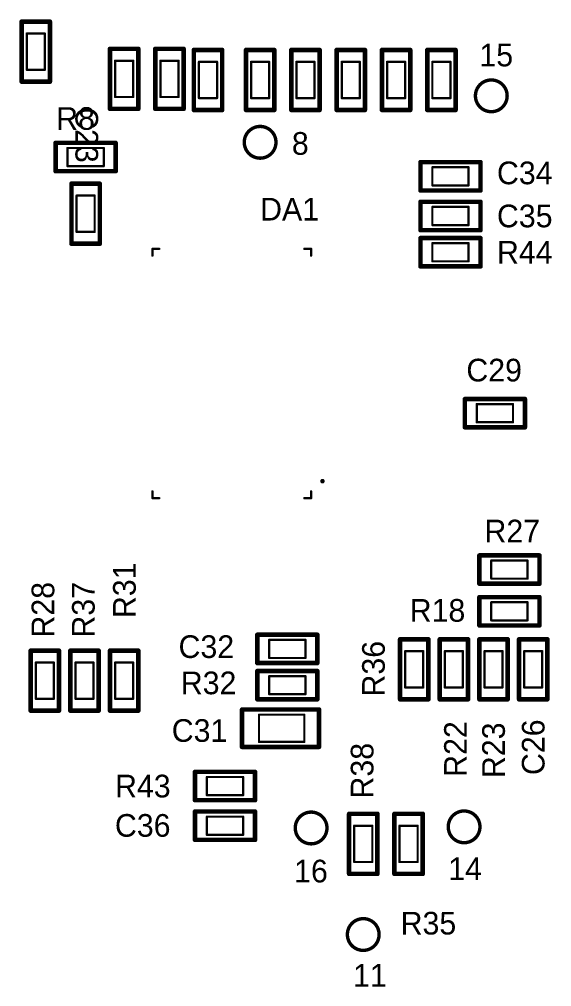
# Model space of a CAD drawing. Header units: millimetres. Extents: x 401 to 806, y 209 to 418.
# Drawn here: x 427.72 to 451.21, y 278.65 to 321.32 of the extents above; entities that cross this region are included whole.
import ezdxf

# ---------------------------------------------------------------- set-up
doc = ezdxf.new("R2010")
doc.units = ezdxf.units.MM
doc.layers.add('Mechanical1', color=6, linetype='Continuous')
doc.layers.add('TopOverlay', color=28, linetype='Continuous')

msp = doc.modelspace()

# ---------------------------------------------------------------- linework, layer by layer
at = {"layer": 'Mechanical1', "const_width": 0.1}
for points in [[(428.05, 320.698), (428.85, 320.698)], [(428.05, 319.098), (428.05, 320.698)], [(428.85, 319.098), (428.85, 320.698)], [(431.95, 317.898), (431.95, 319.498)], [(431.95, 319.498), (432.75, 319.498)], [(432.75, 317.898), (432.75, 319.498)], [(433.95, 319.498), (434.75, 319.498)], [(433.95, 317.898), (433.95, 319.498)], [(434.75, 317.898), (434.75, 319.498)], [(435.65, 319.448), (436.45, 319.448)], [(435.65, 317.848), (435.65, 319.448)], [(436.45, 317.848), (436.45, 319.448)], [(437.95, 317.848), (437.95, 319.448)], [(437.95, 319.448), (438.75, 319.448)], [(438.75, 317.848), (438.75, 319.448)], [(439.95, 319.448), (440.75, 319.448)], [(439.95, 317.848), (439.95, 319.448)], [(440.75, 317.848), (440.75, 319.448)], [(441.95, 319.448), (442.75, 319.448)], [(441.95, 317.848), (441.95, 319.448)], [(442.75, 317.848), (442.75, 319.448)], [(443.95, 319.448), (444.75, 319.448)], [(443.95, 317.848), (443.95, 319.448)], [(444.75, 317.848), (444.75, 319.448)], [(445.95, 319.448), (446.75, 319.448)], [(445.95, 317.848), (445.95, 319.448)], [(446.75, 317.848), (446.75, 319.448)], [(428.05, 319.098), (428.85, 319.098)], [(431.95, 317.898), (432.75, 317.898)], [(433.95, 317.898), (434.75, 317.898)], [(435.65, 317.848), (436.45, 317.848)], [(437.95, 317.848), (438.75, 317.848)], [(439.95, 317.848), (440.75, 317.848)], [(441.95, 317.848), (442.75, 317.848)], [(443.95, 317.848), (444.75, 317.848)], [(445.95, 317.848), (446.75, 317.848)], [(429.85, 314.847), (429.85, 315.648)], [(429.85, 315.648), (431.45, 315.648)], [(431.45, 314.847), (431.45, 315.648)], [(429.85, 314.847), (431.45, 314.847)], [(445.95, 314.798), (447.55, 314.798)], [(445.95, 313.997), (445.95, 314.798)], [(447.55, 313.997), (447.55, 314.798)], [(445.95, 313.997), (447.55, 313.997)], [(430.25, 311.948), (430.25, 313.548)], [(430.25, 313.548), (431.05, 313.548)], [(431.05, 311.948), (431.05, 313.548)], [(445.95, 313.048), (447.55, 313.048)], [(445.95, 312.247), (445.95, 313.048)], [(447.55, 312.247), (447.55, 313.048)], [(430.25, 311.948), (431.05, 311.948)], [(445.95, 312.247), (447.55, 312.247)], [(445.95, 310.647), (445.95, 311.448)], [(445.95, 311.448), (447.55, 311.448)], [(447.55, 310.647), (447.55, 311.448)], [(445.95, 310.647), (447.55, 310.647)], [(447.909, 304.348), (449.509, 304.348)], [(447.909, 303.547), (447.909, 304.348)], [(449.509, 303.547), (449.509, 304.348)], [(447.909, 303.547), (449.509, 303.547)], [(448.55, 296.647), (448.55, 297.448)], [(448.55, 297.448), (450.15, 297.448)], [(450.15, 296.647), (450.15, 297.448)], [(448.55, 296.647), (450.15, 296.647)], [(448.55, 294.807), (448.55, 295.607)], [(448.55, 295.607), (450.15, 295.607)], [(450.15, 294.807), (450.15, 295.607)], [(448.55, 294.807), (450.15, 294.807)], [(438.75, 293.948), (440.35, 293.948)], [(438.75, 293.147), (438.75, 293.948)], [(440.35, 293.147), (440.35, 293.948)], [(438.75, 293.147), (440.35, 293.147)], [(444.75, 293.448), (445.55, 293.448)], [(444.75, 291.848), (444.75, 293.448)], [(445.55, 291.848), (445.55, 293.448)], [(446.5, 293.448), (447.3, 293.448)], [(446.5, 291.848), (446.5, 293.448)], [(447.3, 291.848), (447.3, 293.448)], [(448.25, 293.448), (449.05, 293.448)], [(448.25, 291.848), (448.25, 293.448)], [(449.05, 291.848), (449.05, 293.448)], [(450, 291.848), (450, 293.448)], [(450, 293.448), (450.8, 293.448)], [(450.8, 291.848), (450.8, 293.448)], [(428.45, 292.948), (429.25, 292.948)], [(428.45, 291.348), (428.45, 292.948)], [(429.25, 291.348), (429.25, 292.948)], [(430.2, 292.948), (431, 292.948)], [(430.2, 291.348), (430.2, 292.948)], [(431, 291.348), (431, 292.948)], [(431.95, 292.948), (432.75, 292.948)], [(431.95, 291.348), (431.95, 292.948)], [(432.75, 291.348), (432.75, 292.948)], [(438.75, 291.547), (438.75, 292.348)], [(438.75, 292.348), (440.35, 292.348)], [(440.35, 291.547), (440.35, 292.348)], [(444.75, 291.848), (445.55, 291.848)], [(446.5, 291.848), (447.3, 291.848)], [(448.25, 291.848), (449.05, 291.848)], [(450, 291.848), (450.8, 291.848)], [(438.75, 291.547), (440.35, 291.547)], [(428.45, 291.348), (429.25, 291.348)], [(430.2, 291.348), (431, 291.348)], [(431.95, 291.348), (432.75, 291.348)], [(438.301, 289.448), (438.301, 290.648)], [(438.301, 290.648), (440.3, 290.648)], [(440.3, 289.448), (440.3, 290.648)], [(438.301, 289.448), (440.3, 289.448)], [(436, 287.097), (436, 287.898)], [(436, 287.898), (437.6, 287.898)], [(437.6, 287.097), (437.6, 287.898)], [(436, 287.097), (437.6, 287.097)], [(436, 286.148), (437.6, 286.148)], [(436, 285.348), (436, 286.148)], [(437.6, 285.348), (437.6, 286.148)], [(442.5, 285.748), (443.3, 285.748)], [(442.5, 284.148), (442.5, 285.748)], [(443.3, 284.148), (443.3, 285.748)], [(444.5, 285.748), (445.3, 285.748)], [(444.5, 284.148), (444.5, 285.748)], [(445.3, 284.148), (445.3, 285.748)], [(436, 285.348), (437.6, 285.348)], [(442.5, 284.148), (443.3, 284.148)], [(444.5, 284.148), (445.3, 284.148)]]:
    msp.add_lwpolyline(points, dxfattribs=at)
at = {"layer": 'Mechanical1', "const_width": 0.05}
for points in [[(428.025, 320.698, 1), (428.075, 320.698, 1)], [(428.025, 320.698, 1), (428.075, 320.698, 1)], [(428.825, 320.698, 1), (428.875, 320.698, 1)], [(428.825, 320.698, 1), (428.875, 320.698, 1)], [(431.925, 319.498, 1), (431.975, 319.498, 1)], [(431.925, 319.498, 1), (431.975, 319.498, 1)], [(432.725, 319.498, 1), (432.775, 319.498, 1)], [(432.725, 319.498, 1), (432.775, 319.498, 1)], [(433.925, 319.498, 1), (433.975, 319.498, 1)], [(433.925, 319.498, 1), (433.975, 319.498, 1)], [(434.725, 319.498, 1), (434.775, 319.498, 1)], [(434.725, 319.498, 1), (434.775, 319.498, 1)], [(435.625, 319.448, 1), (435.675, 319.448, 1)], [(435.625, 319.448, 1), (435.675, 319.448, 1)], [(436.425, 319.448, 1), (436.475, 319.448, 1)], [(436.425, 319.448, 1), (436.475, 319.448, 1)], [(437.925, 319.448, 1), (437.975, 319.448, 1)], [(437.925, 319.448, 1), (437.975, 319.448, 1)], [(438.725, 319.448, 1), (438.775, 319.448, 1)], [(438.725, 319.448, 1), (438.775, 319.448, 1)], [(439.925, 319.448, 1), (439.975, 319.448, 1)], [(439.925, 319.448, 1), (439.975, 319.448, 1)], [(440.725, 319.448, 1), (440.775, 319.448, 1)], [(440.725, 319.448, 1), (440.775, 319.448, 1)], [(441.925, 319.448, 1), (441.975, 319.448, 1)], [(441.925, 319.448, 1), (441.975, 319.448, 1)], [(442.725, 319.448, 1), (442.775, 319.448, 1)], [(442.725, 319.448, 1), (442.775, 319.448, 1)], [(443.925, 319.448, 1), (443.975, 319.448, 1)], [(443.925, 319.448, 1), (443.975, 319.448, 1)], [(444.725, 319.448, 1), (444.775, 319.448, 1)], [(444.725, 319.448, 1), (444.775, 319.448, 1)], [(445.925, 319.448, 1), (445.975, 319.448, 1)], [(445.925, 319.448, 1), (445.975, 319.448, 1)], [(446.725, 319.448, 1), (446.775, 319.448, 1)], [(446.725, 319.448, 1), (446.775, 319.448, 1)], [(428.025, 319.098, 1), (428.075, 319.098, 1)], [(428.025, 319.098, 1), (428.075, 319.098, 1)], [(428.825, 319.098, 1), (428.875, 319.098, 1)], [(428.825, 319.098, 1), (428.875, 319.098, 1)], [(431.925, 317.898, 1), (431.975, 317.898, 1)], [(431.925, 317.898, 1), (431.975, 317.898, 1)], [(432.725, 317.898, 1), (432.775, 317.898, 1)], [(432.725, 317.898, 1), (432.775, 317.898, 1)], [(433.925, 317.898, 1), (433.975, 317.898, 1)], [(433.925, 317.898, 1), (433.975, 317.898, 1)], [(434.725, 317.898, 1), (434.775, 317.898, 1)], [(434.725, 317.898, 1), (434.775, 317.898, 1)], [(435.625, 317.848, 1), (435.675, 317.848, 1)], [(435.625, 317.848, 1), (435.675, 317.848, 1)], [(436.425, 317.848, 1), (436.475, 317.848, 1)], [(436.425, 317.848, 1), (436.475, 317.848, 1)], [(437.925, 317.848, 1), (437.975, 317.848, 1)], [(437.925, 317.848, 1), (437.975, 317.848, 1)], [(438.725, 317.848, 1), (438.775, 317.848, 1)], [(438.725, 317.848, 1), (438.775, 317.848, 1)], [(439.925, 317.848, 1), (439.975, 317.848, 1)], [(439.925, 317.848, 1), (439.975, 317.848, 1)], [(440.725, 317.848, 1), (440.775, 317.848, 1)], [(440.725, 317.848, 1), (440.775, 317.848, 1)], [(441.925, 317.848, 1), (441.975, 317.848, 1)], [(441.925, 317.848, 1), (441.975, 317.848, 1)], [(442.725, 317.848, 1), (442.775, 317.848, 1)], [(442.725, 317.848, 1), (442.775, 317.848, 1)], [(443.925, 317.848, 1), (443.975, 317.848, 1)], [(443.925, 317.848, 1), (443.975, 317.848, 1)], [(444.725, 317.848, 1), (444.775, 317.848, 1)], [(444.725, 317.848, 1), (444.775, 317.848, 1)], [(445.925, 317.848, 1), (445.975, 317.848, 1)], [(445.925, 317.848, 1), (445.975, 317.848, 1)], [(446.725, 317.848, 1), (446.775, 317.848, 1)], [(446.725, 317.848, 1), (446.775, 317.848, 1)], [(429.825, 315.648, 1), (429.875, 315.648, 1)], [(429.825, 315.648, 1), (429.875, 315.648, 1)], [(431.425, 315.648, 1), (431.475, 315.648, 1)], [(431.425, 315.648, 1), (431.475, 315.648, 1)], [(429.825, 314.847, 1), (429.875, 314.847, 1)], [(429.825, 314.847, 1), (429.875, 314.847, 1)], [(431.425, 314.847, 1), (431.475, 314.847, 1)], [(431.425, 314.847, 1), (431.475, 314.847, 1)], [(445.925, 314.798, 1), (445.975, 314.798, 1)], [(445.925, 314.798, 1), (445.975, 314.798, 1)], [(447.525, 314.798, 1), (447.575, 314.798, 1)], [(447.525, 314.798, 1), (447.575, 314.798, 1)], [(445.925, 313.997, 1), (445.975, 313.997, 1)], [(445.925, 313.997, 1), (445.975, 313.997, 1)], [(447.525, 313.997, 1), (447.575, 313.997, 1)], [(447.525, 313.997, 1), (447.575, 313.997, 1)], [(430.225, 313.548, 1), (430.275, 313.548, 1)], [(430.225, 313.548, 1), (430.275, 313.548, 1)], [(431.025, 313.548, 1), (431.075, 313.548, 1)], [(431.025, 313.548, 1), (431.075, 313.548, 1)], [(445.925, 313.048, 1), (445.975, 313.048, 1)], [(445.925, 313.048, 1), (445.975, 313.048, 1)], [(447.525, 313.048, 1), (447.575, 313.048, 1)], [(447.525, 313.048, 1), (447.575, 313.048, 1)], [(430.225, 311.948, 1), (430.275, 311.948, 1)], [(430.225, 311.948, 1), (430.275, 311.948, 1)], [(431.025, 311.948, 1), (431.075, 311.948, 1)], [(431.025, 311.948, 1), (431.075, 311.948, 1)], [(445.925, 312.247, 1), (445.975, 312.247, 1)], [(445.925, 312.247, 1), (445.975, 312.247, 1)], [(447.525, 312.247, 1), (447.575, 312.247, 1)], [(447.525, 312.247, 1), (447.575, 312.247, 1)], [(445.925, 311.448, 1), (445.975, 311.448, 1)], [(445.925, 311.448, 1), (445.975, 311.448, 1)], [(447.525, 311.448, 1), (447.575, 311.448, 1)], [(447.525, 311.448, 1), (447.575, 311.448, 1)], [(445.925, 310.647, 1), (445.975, 310.647, 1)], [(445.925, 310.647, 1), (445.975, 310.647, 1)], [(447.525, 310.647, 1), (447.575, 310.647, 1)], [(447.525, 310.647, 1), (447.575, 310.647, 1)], [(447.884, 304.348, 1), (447.934, 304.348, 1)], [(447.884, 304.348, 1), (447.934, 304.348, 1)], [(449.484, 304.348, 1), (449.534, 304.348, 1)], [(449.484, 304.348, 1), (449.534, 304.348, 1)], [(447.884, 303.547, 1), (447.934, 303.547, 1)], [(447.884, 303.547, 1), (447.934, 303.547, 1)], [(449.484, 303.547, 1), (449.534, 303.547, 1)], [(449.484, 303.547, 1), (449.534, 303.547, 1)], [(448.525, 297.448, 1), (448.575, 297.448, 1)], [(448.525, 297.448, 1), (448.575, 297.448, 1)], [(450.125, 297.448, 1), (450.175, 297.448, 1)], [(450.125, 297.448, 1), (450.175, 297.448, 1)], [(448.525, 296.647, 1), (448.575, 296.647, 1)], [(448.525, 296.647, 1), (448.575, 296.647, 1)], [(450.125, 296.647, 1), (450.175, 296.647, 1)], [(450.125, 296.647, 1), (450.175, 296.647, 1)], [(448.525, 295.607, 1), (448.575, 295.607, 1)], [(448.525, 295.607, 1), (448.575, 295.607, 1)], [(450.125, 295.607, 1), (450.175, 295.607, 1)], [(450.125, 295.607, 1), (450.175, 295.607, 1)], [(448.525, 294.807, 1), (448.575, 294.807, 1)], [(448.525, 294.807, 1), (448.575, 294.807, 1)], [(450.125, 294.807, 1), (450.175, 294.807, 1)], [(450.125, 294.807, 1), (450.175, 294.807, 1)], [(438.725, 293.948, 1), (438.775, 293.948, 1)], [(438.725, 293.948, 1), (438.775, 293.948, 1)], [(440.325, 293.948, 1), (440.375, 293.948, 1)], [(440.325, 293.948, 1), (440.375, 293.948, 1)], [(438.725, 293.147, 1), (438.775, 293.147, 1)], [(438.725, 293.147, 1), (438.775, 293.147, 1)], [(440.325, 293.147, 1), (440.375, 293.147, 1)], [(440.325, 293.147, 1), (440.375, 293.147, 1)], [(444.725, 293.448, 1), (444.775, 293.448, 1)], [(444.725, 293.448, 1), (444.775, 293.448, 1)], [(445.525, 293.448, 1), (445.575, 293.448, 1)], [(445.525, 293.448, 1), (445.575, 293.448, 1)], [(446.475, 293.448, 1), (446.525, 293.448, 1)], [(446.475, 293.448, 1), (446.525, 293.448, 1)], [(447.275, 293.448, 1), (447.325, 293.448, 1)], [(447.275, 293.448, 1), (447.325, 293.448, 1)], [(448.225, 293.448, 1), (448.275, 293.448, 1)], [(448.225, 293.448, 1), (448.275, 293.448, 1)], [(449.025, 293.448, 1), (449.075, 293.448, 1)], [(449.025, 293.448, 1), (449.075, 293.448, 1)], [(449.975, 293.448, 1), (450.025, 293.448, 1)], [(449.975, 293.448, 1), (450.025, 293.448, 1)], [(450.775, 293.448, 1), (450.825, 293.448, 1)], [(450.775, 293.448, 1), (450.825, 293.448, 1)], [(428.425, 292.948, 1), (428.475, 292.948, 1)], [(428.425, 292.948, 1), (428.475, 292.948, 1)], [(429.225, 292.948, 1), (429.275, 292.948, 1)], [(429.225, 292.948, 1), (429.275, 292.948, 1)], [(430.175, 292.948, 1), (430.225, 292.948, 1)], [(430.175, 292.948, 1), (430.225, 292.948, 1)], [(430.975, 292.948, 1), (431.025, 292.948, 1)], [(430.975, 292.948, 1), (431.025, 292.948, 1)], [(431.925, 292.948, 1), (431.975, 292.948, 1)], [(431.925, 292.948, 1), (431.975, 292.948, 1)], [(432.725, 292.948, 1), (432.775, 292.948, 1)], [(432.725, 292.948, 1), (432.775, 292.948, 1)], [(438.725, 292.348, 1), (438.775, 292.348, 1)], [(438.725, 292.348, 1), (438.775, 292.348, 1)], [(440.325, 292.348, 1), (440.375, 292.348, 1)], [(440.325, 292.348, 1), (440.375, 292.348, 1)], [(444.725, 291.848, 1), (444.775, 291.848, 1)], [(444.725, 291.848, 1), (444.775, 291.848, 1)], [(445.525, 291.848, 1), (445.575, 291.848, 1)], [(445.525, 291.848, 1), (445.575, 291.848, 1)], [(446.475, 291.848, 1), (446.525, 291.848, 1)], [(446.475, 291.848, 1), (446.525, 291.848, 1)], [(447.275, 291.848, 1), (447.325, 291.848, 1)], [(447.275, 291.848, 1), (447.325, 291.848, 1)], [(448.225, 291.848, 1), (448.275, 291.848, 1)], [(448.225, 291.848, 1), (448.275, 291.848, 1)], [(449.025, 291.848, 1), (449.075, 291.848, 1)], [(449.025, 291.848, 1), (449.075, 291.848, 1)], [(449.975, 291.848, 1), (450.025, 291.848, 1)], [(449.975, 291.848, 1), (450.025, 291.848, 1)], [(450.775, 291.848, 1), (450.825, 291.848, 1)], [(450.775, 291.848, 1), (450.825, 291.848, 1)], [(438.725, 291.547, 1), (438.775, 291.547, 1)], [(438.725, 291.547, 1), (438.775, 291.547, 1)], [(440.325, 291.547, 1), (440.375, 291.547, 1)], [(440.325, 291.547, 1), (440.375, 291.547, 1)], [(428.425, 291.348, 1), (428.475, 291.348, 1)], [(428.425, 291.348, 1), (428.475, 291.348, 1)], [(429.225, 291.348, 1), (429.275, 291.348, 1)], [(429.225, 291.348, 1), (429.275, 291.348, 1)], [(430.175, 291.348, 1), (430.225, 291.348, 1)], [(430.175, 291.348, 1), (430.225, 291.348, 1)], [(430.975, 291.348, 1), (431.025, 291.348, 1)], [(430.975, 291.348, 1), (431.025, 291.348, 1)], [(431.925, 291.348, 1), (431.975, 291.348, 1)], [(431.925, 291.348, 1), (431.975, 291.348, 1)], [(432.725, 291.348, 1), (432.775, 291.348, 1)], [(432.725, 291.348, 1), (432.775, 291.348, 1)], [(438.276, 290.648, 1), (438.326, 290.648, 1)], [(438.276, 290.648, 1), (438.326, 290.648, 1)], [(440.275, 290.648, 1), (440.325, 290.648, 1)], [(440.275, 290.648, 1), (440.325, 290.648, 1)], [(438.276, 289.448, 1), (438.326, 289.448, 1)], [(438.276, 289.448, 1), (438.326, 289.448, 1)], [(440.275, 289.448, 1), (440.325, 289.448, 1)], [(440.275, 289.448, 1), (440.325, 289.448, 1)], [(435.975, 287.898, 1), (436.025, 287.898, 1)], [(435.975, 287.898, 1), (436.025, 287.898, 1)], [(437.575, 287.898, 1), (437.625, 287.898, 1)], [(437.575, 287.898, 1), (437.625, 287.898, 1)], [(435.975, 287.097, 1), (436.025, 287.097, 1)], [(435.975, 287.097, 1), (436.025, 287.097, 1)], [(437.575, 287.097, 1), (437.625, 287.097, 1)], [(437.575, 287.097, 1), (437.625, 287.097, 1)], [(435.975, 286.148, 1), (436.025, 286.148, 1)], [(435.975, 286.148, 1), (436.025, 286.148, 1)], [(437.575, 286.148, 1), (437.625, 286.148, 1)], [(437.575, 286.148, 1), (437.625, 286.148, 1)], [(442.475, 285.748, 1), (442.525, 285.748, 1)], [(442.475, 285.748, 1), (442.525, 285.748, 1)], [(443.275, 285.748, 1), (443.325, 285.748, 1)], [(443.275, 285.748, 1), (443.325, 285.748, 1)], [(444.475, 285.748, 1), (444.525, 285.748, 1)], [(444.475, 285.748, 1), (444.525, 285.748, 1)], [(445.275, 285.748, 1), (445.325, 285.748, 1)], [(445.275, 285.748, 1), (445.325, 285.748, 1)], [(435.975, 285.348, 1), (436.025, 285.348, 1)], [(435.975, 285.348, 1), (436.025, 285.348, 1)], [(437.575, 285.348, 1), (437.625, 285.348, 1)], [(437.575, 285.348, 1), (437.625, 285.348, 1)], [(442.475, 284.148, 1), (442.525, 284.148, 1)], [(442.475, 284.148, 1), (442.525, 284.148, 1)], [(443.275, 284.148, 1), (443.325, 284.148, 1)], [(443.275, 284.148, 1), (443.325, 284.148, 1)], [(444.475, 284.148, 1), (444.525, 284.148, 1)], [(444.475, 284.148, 1), (444.525, 284.148, 1)], [(445.275, 284.148, 1), (445.325, 284.148, 1)], [(445.275, 284.148, 1), (445.325, 284.148, 1)]]:
    msp.add_lwpolyline(points, format="xyb", close=True, dxfattribs=at)
at = {"layer": 'TopOverlay'}
for points, const_width in [([(427.825, 321.223), (429.075, 321.223)], 0.2), ([(427.825, 318.573), (427.825, 321.223)], 0.2), ([(429.075, 318.573), (429.075, 321.223)], 0.2), ([(431.725, 317.373), (431.725, 320.023)], 0.2), ([(431.725, 320.023), (432.975, 320.023)], 0.2), ([(432.975, 317.373), (432.975, 320.023)], 0.2), ([(433.725, 320.023), (434.975, 320.023)], 0.2), ([(433.725, 317.373), (433.725, 320.023)], 0.2), ([(434.975, 317.373), (434.975, 320.023)], 0.2), ([(435.425, 319.973), (436.675, 319.973)], 0.2), ([(435.425, 317.323), (435.425, 319.973)], 0.2), ([(436.675, 317.323), (436.675, 319.973)], 0.2), ([(437.725, 317.323), (437.725, 319.973)], 0.2), ([(437.725, 319.973), (438.975, 319.973)], 0.2), ([(438.975, 317.323), (438.975, 319.973)], 0.2), ([(439.725, 319.973), (440.975, 319.973)], 0.2), ([(439.725, 317.323), (439.725, 319.973)], 0.2), ([(440.975, 317.323), (440.975, 319.973)], 0.2), ([(441.725, 319.973), (442.975, 319.973)], 0.2), ([(441.725, 317.323), (441.725, 319.973)], 0.2), ([(442.975, 317.323), (442.975, 319.973)], 0.2), ([(443.725, 319.973), (444.975, 319.973)], 0.2), ([(443.725, 317.323), (443.725, 319.973)], 0.2), ([(444.975, 317.323), (444.975, 319.973)], 0.2), ([(445.725, 319.973), (446.975, 319.973)], 0.2), ([(445.725, 317.323), (445.725, 319.973)], 0.2), ([(446.975, 317.323), (446.975, 319.973)], 0.2), ([(427.825, 318.573), (429.075, 318.573)], 0.2), ([(431.725, 317.373), (432.975, 317.373)], 0.2), ([(433.725, 317.373), (434.975, 317.373)], 0.2), ([(435.425, 317.323), (436.675, 317.323)], 0.2), ([(437.725, 317.323), (438.975, 317.323)], 0.2), ([(439.725, 317.323), (440.975, 317.323)], 0.2), ([(441.725, 317.323), (442.975, 317.323)], 0.2), ([(443.725, 317.323), (444.975, 317.323)], 0.2), ([(445.725, 317.323), (446.975, 317.323)], 0.2), ([(429.325, 314.623), (429.325, 315.873)], 0.2), ([(429.325, 315.873), (431.975, 315.873)], 0.2), ([(431.975, 314.623), (431.975, 315.873)], 0.2), ([(445.425, 315.023), (448.075, 315.023)], 0.2), ([(445.425, 313.773), (445.425, 315.023)], 0.2), ([(448.075, 313.773), (448.075, 315.023)], 0.2), ([(429.325, 314.623), (431.975, 314.623)], 0.2), ([(430.025, 311.423), (430.025, 314.073)], 0.2), ([(430.025, 314.073), (431.275, 314.073)], 0.2), ([(431.275, 311.423), (431.275, 314.073)], 0.2), ([(445.425, 313.773), (448.075, 313.773)], 0.2), ([(445.425, 313.273), (448.075, 313.273)], 0.2), ([(445.425, 312.023), (445.425, 313.273)], 0.2), ([(448.075, 312.023), (448.075, 313.273)], 0.2), ([(445.425, 312.023), (448.075, 312.023)], 0.2), ([(445.425, 310.423), (445.425, 311.673)], 0.2), ([(445.425, 311.673), (448.075, 311.673)], 0.2), ([(448.075, 310.423), (448.075, 311.673)], 0.2), ([(430.025, 311.423), (431.275, 311.423)], 0.2), ([(433.6, 311.198), (433.9, 311.198)], 0.1), ([(433.6, 310.898), (433.6, 311.198)], 0.1), ([(440.3, 311.198), (440.6, 311.198)], 0.1), ([(440.6, 310.898), (440.6, 311.198)], 0.1), ([(445.425, 310.423), (448.075, 310.423)], 0.2), ([(447.384, 304.573), (450.034, 304.573)], 0.2), ([(447.384, 303.323), (447.384, 304.573)], 0.2), ([(450.034, 303.323), (450.034, 304.573)], 0.2), ([(447.384, 303.323), (450.034, 303.323)], 0.2), ([(433.6, 300.198), (433.6, 300.498)], 0.1), ([(440.6, 300.198), (440.6, 300.498)], 0.1), ([(433.6, 300.198), (433.9, 300.198)], 0.1), ([(440.3, 300.198), (440.6, 300.198)], 0.1), ([(448.025, 296.423), (448.025, 297.673)], 0.2), ([(448.025, 297.673), (450.675, 297.673)], 0.2), ([(450.675, 296.423), (450.675, 297.673)], 0.2), ([(448.025, 296.423), (450.675, 296.423)], 0.2), ([(448.025, 294.582), (448.025, 295.832)], 0.2), ([(448.025, 295.832), (450.675, 295.832)], 0.2), ([(450.675, 294.582), (450.675, 295.832)], 0.2), ([(448.025, 294.582), (450.675, 294.582)], 0.2), ([(438.225, 294.173), (440.875, 294.173)], 0.2), ([(438.225, 292.923), (438.225, 294.173)], 0.2), ([(440.875, 292.923), (440.875, 294.173)], 0.2), ([(444.525, 293.973), (445.775, 293.973)], 0.2), ([(444.525, 291.323), (444.525, 293.973)], 0.2), ([(445.775, 291.323), (445.775, 293.973)], 0.2), ([(446.275, 293.973), (447.525, 293.973)], 0.2), ([(446.275, 291.323), (446.275, 293.973)], 0.2), ([(447.525, 291.323), (447.525, 293.973)], 0.2), ([(448.025, 293.973), (449.275, 293.973)], 0.2), ([(448.025, 291.323), (448.025, 293.973)], 0.2), ([(449.275, 291.323), (449.275, 293.973)], 0.2), ([(449.775, 291.323), (449.775, 293.973)], 0.2), ([(449.775, 293.973), (451.025, 293.973)], 0.2), ([(451.025, 291.323), (451.025, 293.973)], 0.2), ([(428.225, 293.473), (429.475, 293.473)], 0.2), ([(428.225, 290.823), (428.225, 293.473)], 0.2), ([(429.475, 290.823), (429.475, 293.473)], 0.2), ([(429.975, 293.473), (431.225, 293.473)], 0.2), ([(429.975, 290.823), (429.975, 293.473)], 0.2), ([(431.225, 290.823), (431.225, 293.473)], 0.2), ([(431.725, 293.473), (432.975, 293.473)], 0.2), ([(431.725, 290.823), (431.725, 293.473)], 0.2), ([(432.975, 290.823), (432.975, 293.473)], 0.2), ([(438.225, 292.923), (440.875, 292.923)], 0.2), ([(438.225, 291.323), (438.225, 292.573)], 0.2), ([(438.225, 292.573), (440.875, 292.573)], 0.2), ([(440.875, 291.323), (440.875, 292.573)], 0.2), ([(438.225, 291.323), (440.875, 291.323)], 0.2), ([(444.525, 291.323), (445.775, 291.323)], 0.2), ([(446.275, 291.323), (447.525, 291.323)], 0.2), ([(448.025, 291.323), (449.275, 291.323)], 0.2), ([(449.775, 291.323), (451.025, 291.323)], 0.2), ([(428.225, 290.823), (429.475, 290.823)], 0.2), ([(429.975, 290.823), (431.225, 290.823)], 0.2), ([(431.725, 290.823), (432.975, 290.823)], 0.2), ([(437.55, 289.223), (437.55, 290.873)], 0.2), ([(437.55, 290.873), (440.95, 290.873)], 0.2), ([(440.95, 289.223), (440.95, 290.873)], 0.2), ([(437.55, 289.223), (440.95, 289.223)], 0.2), ([(435.475, 286.873), (435.475, 288.123)], 0.2), ([(435.475, 288.123), (438.125, 288.123)], 0.2), ([(438.125, 286.873), (438.125, 288.123)], 0.2), ([(435.475, 286.873), (438.125, 286.873)], 0.2), ([(435.475, 286.373), (438.125, 286.373)], 0.2), ([(435.475, 285.123), (435.475, 286.373)], 0.2), ([(438.125, 285.123), (438.125, 286.373)], 0.2), ([(442.275, 286.273), (443.525, 286.273)], 0.2), ([(442.275, 283.623), (442.275, 286.273)], 0.2), ([(443.525, 283.623), (443.525, 286.273)], 0.2), ([(444.275, 286.273), (445.525, 286.273)], 0.2), ([(444.275, 283.623), (444.275, 286.273)], 0.2), ([(445.525, 283.623), (445.525, 286.273)], 0.2), ([(435.475, 285.123), (438.125, 285.123)], 0.2), ([(442.275, 283.623), (443.525, 283.623)], 0.2), ([(444.275, 283.623), (445.525, 283.623)], 0.2)]:
    msp.add_lwpolyline(points, dxfattribs=dict(at, const_width=const_width))
for points, const_width in [([(427.775, 321.223, 1), (427.875, 321.223, 1)], 0.1), ([(427.775, 321.223, 1), (427.875, 321.223, 1)], 0.1), ([(429.025, 321.223, 1), (429.125, 321.223, 1)], 0.1), ([(429.025, 321.223, 1), (429.125, 321.223, 1)], 0.1), ([(431.675, 320.023, 1), (431.775, 320.023, 1)], 0.1), ([(431.675, 320.023, 1), (431.775, 320.023, 1)], 0.1), ([(432.925, 320.023, 1), (433.025, 320.023, 1)], 0.1), ([(432.925, 320.023, 1), (433.025, 320.023, 1)], 0.1), ([(433.675, 320.023, 1), (433.775, 320.023, 1)], 0.1), ([(433.675, 320.023, 1), (433.775, 320.023, 1)], 0.1), ([(434.925, 320.023, 1), (435.025, 320.023, 1)], 0.1), ([(434.925, 320.023, 1), (435.025, 320.023, 1)], 0.1), ([(435.375, 319.973, 1), (435.475, 319.973, 1)], 0.1), ([(435.375, 319.973, 1), (435.475, 319.973, 1)], 0.1), ([(436.625, 319.973, 1), (436.725, 319.973, 1)], 0.1), ([(436.625, 319.973, 1), (436.725, 319.973, 1)], 0.1), ([(437.675, 319.973, 1), (437.775, 319.973, 1)], 0.1), ([(437.675, 319.973, 1), (437.775, 319.973, 1)], 0.1), ([(438.925, 319.973, 1), (439.025, 319.973, 1)], 0.1), ([(438.925, 319.973, 1), (439.025, 319.973, 1)], 0.1), ([(439.675, 319.973, 1), (439.775, 319.973, 1)], 0.1), ([(439.675, 319.973, 1), (439.775, 319.973, 1)], 0.1), ([(440.925, 319.973, 1), (441.025, 319.973, 1)], 0.1), ([(440.925, 319.973, 1), (441.025, 319.973, 1)], 0.1), ([(441.675, 319.973, 1), (441.775, 319.973, 1)], 0.1), ([(441.675, 319.973, 1), (441.775, 319.973, 1)], 0.1), ([(442.925, 319.973, 1), (443.025, 319.973, 1)], 0.1), ([(442.925, 319.973, 1), (443.025, 319.973, 1)], 0.1), ([(443.675, 319.973, 1), (443.775, 319.973, 1)], 0.1), ([(443.675, 319.973, 1), (443.775, 319.973, 1)], 0.1), ([(444.925, 319.973, 1), (445.025, 319.973, 1)], 0.1), ([(444.925, 319.973, 1), (445.025, 319.973, 1)], 0.1), ([(445.675, 319.973, 1), (445.775, 319.973, 1)], 0.1), ([(445.675, 319.973, 1), (445.775, 319.973, 1)], 0.1), ([(446.925, 319.973, 1), (447.025, 319.973, 1)], 0.1), ([(446.925, 319.973, 1), (447.025, 319.973, 1)], 0.1), ([(427.775, 318.573, 1), (427.875, 318.573, 1)], 0.1), ([(427.775, 318.573, 1), (427.875, 318.573, 1)], 0.1), ([(429.025, 318.573, 1), (429.125, 318.573, 1)], 0.1), ([(429.025, 318.573, 1), (429.125, 318.573, 1)], 0.1), ([(449.25, 317.948, 1), (447.85, 317.948, 1)], 0.15), ([(447.812, 317.948, 1), (447.887, 317.948, 1)], 0.075), ([(449.213, 317.948, 1), (449.288, 317.948, 1)], 0.075), ([(431.675, 317.373, 1), (431.775, 317.373, 1)], 0.1), ([(431.675, 317.373, 1), (431.775, 317.373, 1)], 0.1), ([(432.925, 317.373, 1), (433.025, 317.373, 1)], 0.1), ([(432.925, 317.373, 1), (433.025, 317.373, 1)], 0.1), ([(433.675, 317.373, 1), (433.775, 317.373, 1)], 0.1), ([(433.675, 317.373, 1), (433.775, 317.373, 1)], 0.1), ([(434.925, 317.373, 1), (435.025, 317.373, 1)], 0.1), ([(434.925, 317.373, 1), (435.025, 317.373, 1)], 0.1), ([(435.375, 317.323, 1), (435.475, 317.323, 1)], 0.1), ([(435.375, 317.323, 1), (435.475, 317.323, 1)], 0.1), ([(436.625, 317.323, 1), (436.725, 317.323, 1)], 0.1), ([(436.625, 317.323, 1), (436.725, 317.323, 1)], 0.1), ([(437.675, 317.323, 1), (437.775, 317.323, 1)], 0.1), ([(437.675, 317.323, 1), (437.775, 317.323, 1)], 0.1), ([(438.925, 317.323, 1), (439.025, 317.323, 1)], 0.1), ([(438.925, 317.323, 1), (439.025, 317.323, 1)], 0.1), ([(439.675, 317.323, 1), (439.775, 317.323, 1)], 0.1), ([(439.675, 317.323, 1), (439.775, 317.323, 1)], 0.1), ([(440.925, 317.323, 1), (441.025, 317.323, 1)], 0.1), ([(440.925, 317.323, 1), (441.025, 317.323, 1)], 0.1), ([(441.675, 317.323, 1), (441.775, 317.323, 1)], 0.1), ([(441.675, 317.323, 1), (441.775, 317.323, 1)], 0.1), ([(442.925, 317.323, 1), (443.025, 317.323, 1)], 0.1), ([(442.925, 317.323, 1), (443.025, 317.323, 1)], 0.1), ([(443.675, 317.323, 1), (443.775, 317.323, 1)], 0.1), ([(443.675, 317.323, 1), (443.775, 317.323, 1)], 0.1), ([(444.925, 317.323, 1), (445.025, 317.323, 1)], 0.1), ([(444.925, 317.323, 1), (445.025, 317.323, 1)], 0.1), ([(445.675, 317.323, 1), (445.775, 317.323, 1)], 0.1), ([(445.675, 317.323, 1), (445.775, 317.323, 1)], 0.1), ([(446.925, 317.323, 1), (447.025, 317.323, 1)], 0.1), ([(446.925, 317.323, 1), (447.025, 317.323, 1)], 0.1), ([(439.05, 315.898, 1), (437.65, 315.898, 1)], 0.15), ([(429.275, 315.873, 1), (429.375, 315.873, 1)], 0.1), ([(429.275, 315.873, 1), (429.375, 315.873, 1)], 0.1), ([(431.925, 315.873, 1), (432.025, 315.873, 1)], 0.1), ([(431.925, 315.873, 1), (432.025, 315.873, 1)], 0.1), ([(437.612, 315.898, 1), (437.687, 315.898, 1)], 0.075), ([(439.013, 315.898, 1), (439.088, 315.898, 1)], 0.075), ([(445.375, 315.023, 1), (445.475, 315.023, 1)], 0.1), ([(445.375, 315.023, 1), (445.475, 315.023, 1)], 0.1), ([(448.025, 315.023, 1), (448.125, 315.023, 1)], 0.1), ([(448.025, 315.023, 1), (448.125, 315.023, 1)], 0.1), ([(429.275, 314.623, 1), (429.375, 314.623, 1)], 0.1), ([(429.275, 314.623, 1), (429.375, 314.623, 1)], 0.1), ([(431.925, 314.623, 1), (432.025, 314.623, 1)], 0.1), ([(431.925, 314.623, 1), (432.025, 314.623, 1)], 0.1), ([(429.975, 314.073, 1), (430.075, 314.073, 1)], 0.1), ([(429.975, 314.073, 1), (430.075, 314.073, 1)], 0.1), ([(431.225, 314.073, 1), (431.325, 314.073, 1)], 0.1), ([(431.225, 314.073, 1), (431.325, 314.073, 1)], 0.1), ([(445.375, 313.773, 1), (445.475, 313.773, 1)], 0.1), ([(445.375, 313.773, 1), (445.475, 313.773, 1)], 0.1), ([(448.025, 313.773, 1), (448.125, 313.773, 1)], 0.1), ([(448.025, 313.773, 1), (448.125, 313.773, 1)], 0.1), ([(445.375, 313.273, 1), (445.475, 313.273, 1)], 0.1), ([(445.375, 313.273, 1), (445.475, 313.273, 1)], 0.1), ([(448.025, 313.273, 1), (448.125, 313.273, 1)], 0.1), ([(448.025, 313.273, 1), (448.125, 313.273, 1)], 0.1), ([(445.375, 312.023, 1), (445.475, 312.023, 1)], 0.1), ([(445.375, 312.023, 1), (445.475, 312.023, 1)], 0.1), ([(448.025, 312.023, 1), (448.125, 312.023, 1)], 0.1), ([(448.025, 312.023, 1), (448.125, 312.023, 1)], 0.1), ([(445.375, 311.673, 1), (445.475, 311.673, 1)], 0.1), ([(445.375, 311.673, 1), (445.475, 311.673, 1)], 0.1), ([(448.025, 311.673, 1), (448.125, 311.673, 1)], 0.1), ([(448.025, 311.673, 1), (448.125, 311.673, 1)], 0.1), ([(429.975, 311.423, 1), (430.075, 311.423, 1)], 0.1), ([(429.975, 311.423, 1), (430.075, 311.423, 1)], 0.1), ([(431.225, 311.423, 1), (431.325, 311.423, 1)], 0.1), ([(431.225, 311.423, 1), (431.325, 311.423, 1)], 0.1), ([(433.575, 311.198, 1), (433.625, 311.198, 1)], 0.05), ([(433.575, 311.198, 1), (433.625, 311.198, 1)], 0.05), ([(433.875, 311.198, 1), (433.925, 311.198, 1)], 0.05), ([(440.275, 311.198, 1), (440.325, 311.198, 1)], 0.05), ([(440.575, 311.198, 1), (440.625, 311.198, 1)], 0.05), ([(440.575, 311.198, 1), (440.625, 311.198, 1)], 0.05), ([(433.575, 310.898, 1), (433.625, 310.898, 1)], 0.05), ([(440.575, 310.898, 1), (440.625, 310.898, 1)], 0.05), ([(445.375, 310.423, 1), (445.475, 310.423, 1)], 0.1), ([(445.375, 310.423, 1), (445.475, 310.423, 1)], 0.1), ([(448.025, 310.423, 1), (448.125, 310.423, 1)], 0.1), ([(448.025, 310.423, 1), (448.125, 310.423, 1)], 0.1), ([(447.334, 304.573, 1), (447.434, 304.573, 1)], 0.1), ([(447.334, 304.573, 1), (447.434, 304.573, 1)], 0.1), ([(449.984, 304.573, 1), (450.084, 304.573, 1)], 0.1), ([(449.984, 304.573, 1), (450.084, 304.573, 1)], 0.1), ([(447.334, 303.323, 1), (447.434, 303.323, 1)], 0.1), ([(447.334, 303.323, 1), (447.434, 303.323, 1)], 0.1), ([(449.984, 303.323, 1), (450.084, 303.323, 1)], 0.1), ([(449.984, 303.323, 1), (450.084, 303.323, 1)], 0.1), ([(441.075, 300.998, 1), (441.125, 300.998, 1)], 0.05), ([(441.075, 300.998, 1), (441.125, 300.998, 1)], 0.05), ([(441.075, 300.898, 1), (441.125, 300.898, 1)], 0.05), ([(441.075, 300.898, 1), (441.125, 300.898, 1)], 0.05), ([(433.575, 300.498, 1), (433.625, 300.498, 1)], 0.05), ([(440.575, 300.498, 1), (440.625, 300.498, 1)], 0.05), ([(433.575, 300.198, 1), (433.625, 300.198, 1)], 0.05), ([(433.575, 300.198, 1), (433.625, 300.198, 1)], 0.05), ([(433.875, 300.198, 1), (433.925, 300.198, 1)], 0.05), ([(440.275, 300.198, 1), (440.325, 300.198, 1)], 0.05), ([(440.575, 300.198, 1), (440.625, 300.198, 1)], 0.05), ([(440.575, 300.198, 1), (440.625, 300.198, 1)], 0.05), ([(447.975, 297.673, 1), (448.075, 297.673, 1)], 0.1), ([(447.975, 297.673, 1), (448.075, 297.673, 1)], 0.1), ([(450.625, 297.673, 1), (450.725, 297.673, 1)], 0.1), ([(450.625, 297.673, 1), (450.725, 297.673, 1)], 0.1), ([(447.975, 296.423, 1), (448.075, 296.423, 1)], 0.1), ([(447.975, 296.423, 1), (448.075, 296.423, 1)], 0.1), ([(450.625, 296.423, 1), (450.725, 296.423, 1)], 0.1), ([(450.625, 296.423, 1), (450.725, 296.423, 1)], 0.1), ([(447.975, 295.832, 1), (448.075, 295.832, 1)], 0.1), ([(447.975, 295.832, 1), (448.075, 295.832, 1)], 0.1), ([(450.625, 295.832, 1), (450.725, 295.832, 1)], 0.1), ([(450.625, 295.832, 1), (450.725, 295.832, 1)], 0.1), ([(447.975, 294.582, 1), (448.075, 294.582, 1)], 0.1), ([(447.975, 294.582, 1), (448.075, 294.582, 1)], 0.1), ([(450.625, 294.582, 1), (450.725, 294.582, 1)], 0.1), ([(450.625, 294.582, 1), (450.725, 294.582, 1)], 0.1), ([(438.175, 294.173, 1), (438.275, 294.173, 1)], 0.1), ([(438.175, 294.173, 1), (438.275, 294.173, 1)], 0.1), ([(440.825, 294.173, 1), (440.925, 294.173, 1)], 0.1), ([(440.825, 294.173, 1), (440.925, 294.173, 1)], 0.1), ([(444.475, 293.973, 1), (444.575, 293.973, 1)], 0.1), ([(444.475, 293.973, 1), (444.575, 293.973, 1)], 0.1), ([(445.725, 293.973, 1), (445.825, 293.973, 1)], 0.1), ([(445.725, 293.973, 1), (445.825, 293.973, 1)], 0.1), ([(446.225, 293.973, 1), (446.325, 293.973, 1)], 0.1), ([(446.225, 293.973, 1), (446.325, 293.973, 1)], 0.1), ([(447.475, 293.973, 1), (447.575, 293.973, 1)], 0.1), ([(447.475, 293.973, 1), (447.575, 293.973, 1)], 0.1), ([(447.975, 293.973, 1), (448.075, 293.973, 1)], 0.1), ([(447.975, 293.973, 1), (448.075, 293.973, 1)], 0.1), ([(449.225, 293.973, 1), (449.325, 293.973, 1)], 0.1), ([(449.225, 293.973, 1), (449.325, 293.973, 1)], 0.1), ([(449.725, 293.973, 1), (449.825, 293.973, 1)], 0.1), ([(449.725, 293.973, 1), (449.825, 293.973, 1)], 0.1), ([(450.975, 293.973, 1), (451.075, 293.973, 1)], 0.1), ([(450.975, 293.973, 1), (451.075, 293.973, 1)], 0.1), ([(428.175, 293.473, 1), (428.275, 293.473, 1)], 0.1), ([(428.175, 293.473, 1), (428.275, 293.473, 1)], 0.1), ([(429.425, 293.473, 1), (429.525, 293.473, 1)], 0.1), ([(429.425, 293.473, 1), (429.525, 293.473, 1)], 0.1), ([(429.925, 293.473, 1), (430.025, 293.473, 1)], 0.1), ([(429.925, 293.473, 1), (430.025, 293.473, 1)], 0.1), ([(431.175, 293.473, 1), (431.275, 293.473, 1)], 0.1), ([(431.175, 293.473, 1), (431.275, 293.473, 1)], 0.1), ([(431.675, 293.473, 1), (431.775, 293.473, 1)], 0.1), ([(431.675, 293.473, 1), (431.775, 293.473, 1)], 0.1), ([(432.925, 293.473, 1), (433.025, 293.473, 1)], 0.1), ([(432.925, 293.473, 1), (433.025, 293.473, 1)], 0.1), ([(438.175, 292.923, 1), (438.275, 292.923, 1)], 0.1), ([(438.175, 292.923, 1), (438.275, 292.923, 1)], 0.1), ([(440.825, 292.923, 1), (440.925, 292.923, 1)], 0.1), ([(440.825, 292.923, 1), (440.925, 292.923, 1)], 0.1), ([(438.175, 292.573, 1), (438.275, 292.573, 1)], 0.1), ([(438.175, 292.573, 1), (438.275, 292.573, 1)], 0.1), ([(440.825, 292.573, 1), (440.925, 292.573, 1)], 0.1), ([(440.825, 292.573, 1), (440.925, 292.573, 1)], 0.1), ([(438.175, 291.323, 1), (438.275, 291.323, 1)], 0.1), ([(438.175, 291.323, 1), (438.275, 291.323, 1)], 0.1), ([(440.825, 291.323, 1), (440.925, 291.323, 1)], 0.1), ([(440.825, 291.323, 1), (440.925, 291.323, 1)], 0.1), ([(444.475, 291.323, 1), (444.575, 291.323, 1)], 0.1), ([(444.475, 291.323, 1), (444.575, 291.323, 1)], 0.1), ([(445.725, 291.323, 1), (445.825, 291.323, 1)], 0.1), ([(445.725, 291.323, 1), (445.825, 291.323, 1)], 0.1), ([(446.225, 291.323, 1), (446.325, 291.323, 1)], 0.1), ([(446.225, 291.323, 1), (446.325, 291.323, 1)], 0.1), ([(447.475, 291.323, 1), (447.575, 291.323, 1)], 0.1), ([(447.475, 291.323, 1), (447.575, 291.323, 1)], 0.1), ([(447.975, 291.323, 1), (448.075, 291.323, 1)], 0.1), ([(447.975, 291.323, 1), (448.075, 291.323, 1)], 0.1), ([(449.225, 291.323, 1), (449.325, 291.323, 1)], 0.1), ([(449.225, 291.323, 1), (449.325, 291.323, 1)], 0.1), ([(449.725, 291.323, 1), (449.825, 291.323, 1)], 0.1), ([(449.725, 291.323, 1), (449.825, 291.323, 1)], 0.1), ([(450.975, 291.323, 1), (451.075, 291.323, 1)], 0.1), ([(450.975, 291.323, 1), (451.075, 291.323, 1)], 0.1), ([(428.175, 290.823, 1), (428.275, 290.823, 1)], 0.1), ([(428.175, 290.823, 1), (428.275, 290.823, 1)], 0.1), ([(429.425, 290.823, 1), (429.525, 290.823, 1)], 0.1), ([(429.425, 290.823, 1), (429.525, 290.823, 1)], 0.1), ([(429.925, 290.823, 1), (430.025, 290.823, 1)], 0.1), ([(429.925, 290.823, 1), (430.025, 290.823, 1)], 0.1), ([(431.175, 290.823, 1), (431.275, 290.823, 1)], 0.1), ([(431.175, 290.823, 1), (431.275, 290.823, 1)], 0.1), ([(431.675, 290.823, 1), (431.775, 290.823, 1)], 0.1), ([(431.675, 290.823, 1), (431.775, 290.823, 1)], 0.1), ([(432.925, 290.823, 1), (433.025, 290.823, 1)], 0.1), ([(432.925, 290.823, 1), (433.025, 290.823, 1)], 0.1), ([(437.5, 290.873, 1), (437.6, 290.873, 1)], 0.1), ([(437.5, 290.873, 1), (437.6, 290.873, 1)], 0.1), ([(440.9, 290.873, 1), (441, 290.873, 1)], 0.1), ([(440.9, 290.873, 1), (441, 290.873, 1)], 0.1), ([(437.5, 289.223, 1), (437.6, 289.223, 1)], 0.1), ([(437.5, 289.223, 1), (437.6, 289.223, 1)], 0.1), ([(440.9, 289.223, 1), (441, 289.223, 1)], 0.1), ([(440.9, 289.223, 1), (441, 289.223, 1)], 0.1), ([(435.425, 288.123, 1), (435.525, 288.123, 1)], 0.1), ([(435.425, 288.123, 1), (435.525, 288.123, 1)], 0.1), ([(438.075, 288.123, 1), (438.175, 288.123, 1)], 0.1), ([(438.075, 288.123, 1), (438.175, 288.123, 1)], 0.1), ([(435.425, 286.873, 1), (435.525, 286.873, 1)], 0.1), ([(435.425, 286.873, 1), (435.525, 286.873, 1)], 0.1), ([(438.075, 286.873, 1), (438.175, 286.873, 1)], 0.1), ([(438.075, 286.873, 1), (438.175, 286.873, 1)], 0.1), ([(435.425, 286.373, 1), (435.525, 286.373, 1)], 0.1), ([(435.425, 286.373, 1), (435.525, 286.373, 1)], 0.1), ([(438.075, 286.373, 1), (438.175, 286.373, 1)], 0.1), ([(438.075, 286.373, 1), (438.175, 286.373, 1)], 0.1), ([(441.3, 285.648, 1), (439.9, 285.648, 1)], 0.15), ([(442.225, 286.273, 1), (442.325, 286.273, 1)], 0.1), ([(442.225, 286.273, 1), (442.325, 286.273, 1)], 0.1), ([(443.475, 286.273, 1), (443.575, 286.273, 1)], 0.1), ([(443.475, 286.273, 1), (443.575, 286.273, 1)], 0.1), ([(444.225, 286.273, 1), (444.325, 286.273, 1)], 0.1), ([(444.225, 286.273, 1), (444.325, 286.273, 1)], 0.1), ([(445.475, 286.273, 1), (445.575, 286.273, 1)], 0.1), ([(445.475, 286.273, 1), (445.575, 286.273, 1)], 0.1), ([(448.05, 285.698, 1), (446.65, 285.698, 1)], 0.15), ([(439.862, 285.648, 1), (439.937, 285.648, 1)], 0.075), ([(441.263, 285.648, 1), (441.338, 285.648, 1)], 0.075), ([(446.612, 285.698, 1), (446.687, 285.698, 1)], 0.075), ([(448.012, 285.698, 1), (448.088, 285.698, 1)], 0.075), ([(435.425, 285.123, 1), (435.525, 285.123, 1)], 0.1), ([(435.425, 285.123, 1), (435.525, 285.123, 1)], 0.1), ([(438.075, 285.123, 1), (438.175, 285.123, 1)], 0.1), ([(438.075, 285.123, 1), (438.175, 285.123, 1)], 0.1), ([(442.225, 283.623, 1), (442.325, 283.623, 1)], 0.1), ([(442.225, 283.623, 1), (442.325, 283.623, 1)], 0.1), ([(443.475, 283.623, 1), (443.575, 283.623, 1)], 0.1), ([(443.475, 283.623, 1), (443.575, 283.623, 1)], 0.1), ([(444.225, 283.623, 1), (444.325, 283.623, 1)], 0.1), ([(444.225, 283.623, 1), (444.325, 283.623, 1)], 0.1), ([(445.475, 283.623, 1), (445.575, 283.623, 1)], 0.1), ([(445.475, 283.623, 1), (445.575, 283.623, 1)], 0.1), ([(443.6, 280.948, 1), (442.2, 280.948, 1)], 0.15), ([(442.163, 280.948, 1), (442.238, 280.948, 1)], 0.075), ([(443.563, 280.948, 1), (443.638, 280.948, 1)], 0.075)]:
    msp.add_lwpolyline(points, format="xyb", close=True, dxfattribs=dict(at, const_width=const_width))
at = {"layer": 'TopOverlay', "const_width": 0.1}
for points in [[(441.1, 300.898, -1), (441.1, 300.998)], [(441.1, 300.998, -1), (441.1, 300.898)]]:
    msp.add_lwpolyline(points, format="xyb", dxfattribs=at)

# ---------------------------------------------------------------- texts
at = {"layer": 'TopOverlay'}
for s, p in [('15', (448.025, 319.248)), ('R8', (429.35, 316.448)), ('8', (439.75, 315.348)), ('C34', (448.8, 314.048)), ('DA1', (438.35, 312.448)), ('C35', (448.8, 312.148)), ('R44', (448.8, 310.548)), ('C29', (447.45, 305.348)), ('R27', (448.25, 298.248)), ('R18', (444.95, 294.748)), ('C32', (434.75, 293.148)), ('R32', (434.85, 291.548)), ('C31', (434.45, 289.448)), ('R43', (431.948, 286.997)), ('C36', (431.943, 285.261)), ('16', (439.85, 283.248)), ('14', (446.65, 283.348)), ('R35', (444.55, 280.948)), ('11', (442.45, 278.648))]:
    msp.add_text(s, height=1, dxfattribs=at).set_placement(p)
for s, rotation, p in [('C23', 270, (430.2, 317.448)), ('R31', 90, (432.861, 294.908)), ('R28', 90, (429.266, 294.048)), ('R37', 90, (431.05, 294.048)), ('R36', 90, (443.85, 291.448)), ('R22', 90, (447.469, 287.905)), ('R23', 90, (449.15, 287.848)), ('C26', 90, (450.9, 287.983)), ('R38', 90, (443.35, 286.948))]:
    msp.add_text(s, height=1, rotation=rotation, dxfattribs=at).set_placement(p)

doc.saveas('drawing.dxf')
